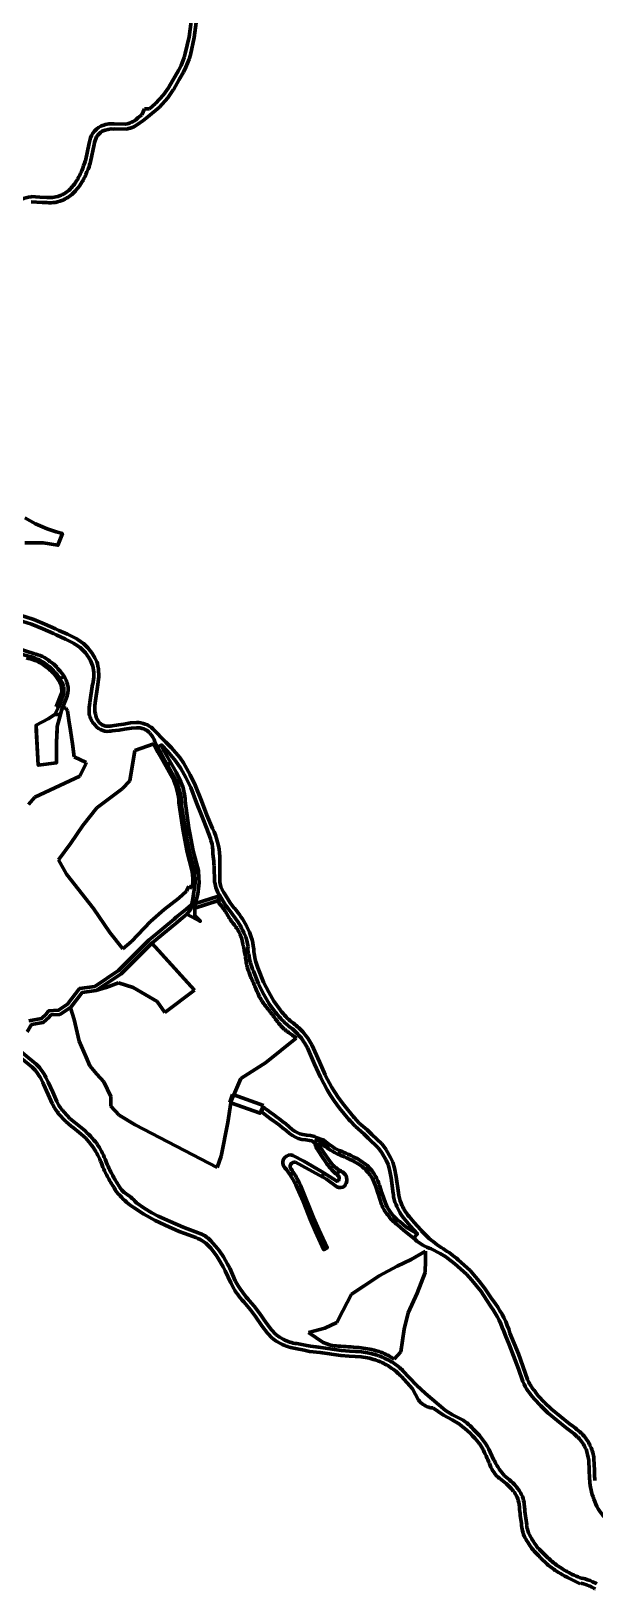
# Model space of a CAD drawing. Header units: inches. Extents: x 4096 to 6070, y 2882 to 5388.
# Drawn here: x 4916 to 5320, y 2945 to 4059 of the extents above; entities that cross this region are included whole.
import ezdxf

# ---------------------------------------------------------------- set-up
doc = ezdxf.new("R2010")
doc.units = ezdxf.units.IN
doc.header["$MEASUREMENT"] = 0
doc.linetypes.add('A_CONTINUOUS_LINE', pattern=[0])
for name, color, linetype, lineweight in [('access road', 150, 'Continuous', 30), ('footpath line', 2, 'Continuous', 30), ('Hatch industrial', 221, 'Continuous', 15), ('Hatch residential', 51, 'Continuous', 15), ('parking', 253, 'A_CONTINUOUS_LINE', 30), ('road 2', 1, 'A_CONTINUOUS_LINE', 30)]:
    doc.layers.add(name, color=color, linetype=linetype, lineweight=lineweight)

# ---------------------------------------------------------------- blocks, each defined once
blk = doc.blocks.new('industrial')
at = {"layer": 'Hatch industrial', "lineweight": 90}
for p, q in [((4933.2, 3570.7), (4936, 3576.3)), ((4934.3, 3576.2), (4938.2, 3586.4)), ((4936, 3576.3), (4934.3, 3576.2)), ((4919.8, 3563), (4928.5, 3567.5)), ((4928.5, 3567.5), (4933.2, 3570.7)), ((4938, 3573.4), (4935, 3562)), ((4938.8, 3575.7), (4938, 3573.4)), ((4941.1, 3575.2), (4938.8, 3575.7)), ((4942.3, 3573.2), (4941.1, 3575.2)), ((4943.2, 3566.6), (4942.3, 3573.2)), ((4944.4, 3559.2), (4943.2, 3566.6)), ((4943.2, 3566.6), (4943.2, 3566.6)), ((4920, 3559.5), (4919.8, 3563)), ((4921.4, 3534.4), (4920, 3559.5)), ((4934.9, 3559.3), (4934.5, 3550.7)), ((4935, 3562), (4934.9, 3559.3)), ((4946, 3549.6), (4944.4, 3559.2)), ((4934.5, 3550.7), (4934.5, 3536.2)), ((4947, 3540.4), (4946, 3549.6)), ((4990.5, 3544.8), (4986.9, 3523.2)), ((5004, 3549.7), (4990.5, 3544.8)), ((5007, 3543.8), (5004, 3549.7)), ((5010.6, 3537.4), (5007, 3543.8)), ((4934.5, 3536.2), (4921.4, 3534.4)), ((4955.6, 3536.3), (4947, 3540.4)), ((4947, 3540.4), (4947, 3540.4)), ((4951.2, 3526.6), (4955.4, 3535.4)), ((4955.4, 3535.4), (4955.6, 3536.3)), ((5018.4, 3523.5), (5010.6, 3537.4)), ((4919, 3511.6), (4951.2, 3526.6)), ((4986.9, 3523.2), (4981.4, 3517.6)), ((5018.4, 3523.5), (5018.4, 3523.5)), ((4914.3, 3506.3), (4919, 3511.6)), ((4981.4, 3517.6), (4963.4, 3503.8)), ((4963.4, 3503.8), (4953.4, 3491.3)), ((5024.8, 3488.7), (5022.1, 3507.8)), ((4953.4, 3491.3), (4944.7, 3478.7)), ((5027.9, 3472.1), (5024.8, 3488.7)), ((4944.7, 3478.7), (4935.9, 3466.7)), ((4935.9, 3466.7), (4941.5, 3456.4)), ((5031.5, 3458.4), (5027.9, 3472.1)), ((4941.5, 3456.4), (4960.9, 3431.8)), ((5031.9, 3453.4), (5031.5, 3458.4)), ((5032, 3450.6), (5031.9, 3453.4)), ((5021.9, 3439.3), (5027.6, 3444.2)), ((5027.6, 3444.2), (5029.1, 3447.8)), ((5029.1, 3447.8), (5031.5, 3446.4)), ((5031.5, 3446.4), (5032, 3450.6)), ((4960.9, 3431.8), (4972.7, 3414.7)), ((5011.5, 3431.1), (5021.9, 3439.3)), ((5033.5, 3432.2), (5033.4, 3431.6)), ((5033.4, 3431.6), (5033.4, 3426.6)), ((5049.6, 3437.4), (5033.5, 3432.2)), ((4988, 3408.4), (5001.6, 3422.5)), ((5001.6, 3422.5), (5011.5, 3431.1)), ((5020, 3421.5), (5002.6, 3407)), ((5022.7, 3423.7), (5020, 3421.5)), ((5026, 3426.5), (5022.7, 3423.7)), ((5027.9, 3428.1), (5026, 3426.5)), ((5026, 3426.5), (5026, 3426.5)), ((5027.7, 3427.8), (5027.9, 3428.1)), ((5037.4, 3422.7), (5027.7, 3427.8)), ((5033.4, 3426.6), (5037.4, 3422.7)), ((4972.7, 3414.7), (4982, 3403)), ((4982, 3403), (4988, 3408.4)), ((5002.6, 3407), (5028.5, 3378.8)), ((4970, 3375.5), (4962.9, 3373.3)), ((4978.7, 3378.8), (4970, 3375.5)), ((4989.2, 3375.3), (4978.7, 3378.8)), ((5028.5, 3378.8), (5033.2, 3373.6)), ((4952.7, 3371.8), (4944.4, 3360.9)), ((4962.9, 3373.3), (4952.7, 3371.8)), ((4962.9, 3373.3), (4962.9, 3373.3)), ((5006.5, 3365.4), (4989.2, 3375.3)), ((5012, 3357.6), (5006.5, 3365.4)), ((5033.2, 3373.6), (5012, 3357.6)), ((5033.2, 3373.6), (5033.2, 3373.6)), ((4944.4, 3360.9), (4947.1, 3352.5)), ((4947.1, 3352.5), (4950.7, 3337.1)), ((4950.7, 3337.1), (4955.6, 3325.7)), ((5084, 3321.5), (5106, 3339.1)), ((4955.6, 3325.7), (4958.3, 3319.3)), ((5066.4, 3310.3), (5082.1, 3320.3)), ((5082.1, 3320.3), (5084, 3321.5)), ((4958.3, 3319.3), (4963.2, 3313.4)), ((4963.2, 3313.4), (4968.4, 3307.9)), ((5061.3, 3298.7), (5066.4, 3310.3)), ((4968.4, 3307.9), (4973.4, 3297.4)), ((4973.4, 3297.4), (4973.4, 3290.6)), ((5058.4, 3293.1), (5060.3, 3299)), ((5060.3, 3299), (5061.3, 3298.7)), ((4973.4, 3290.6), (4979.3, 3284.2)), ((5057, 3278.8), (5059.1, 3292.9)), ((5059.1, 3292.9), (5058.4, 3293.1)), ((4979.3, 3284.2), (4990.7, 3277.2)), ((4990.7, 3277.2), (5049.4, 3246.7)), ((5052.2, 3254.7), (5057, 3278.8)), ((5057, 3278.8), (5057, 3278.8)), ((5049.4, 3246.7), (5052.2, 3254.7))]:
    blk.add_line(p, q, dxfattribs=at)
for centre, radius, start, end in [((4904.3, 3572), 40.1, 60.7706, 77.566), ((4883.5, 3547.7), 71.7, 48.6636, 55.7566), ((4913.8, 3584), 24.5, 31.0003, 45.8746), ((4923, 3586.8), 15.4, 13.3092, 39.6362), ((4922.7, 3587.6), 15.5, 355.6041, 10.3243), ((4976.3, 3505.4), 45.8, 3.018, 23.3391)]:
    blk.add_arc(centre, radius, start, end, dxfattribs=at)
for points, knots in [([(5068, 3405.7), (5067.9, 3406.1), (5067.8, 3406.4), (5067.6, 3407.4), (5067.5, 3408.1), (5067.1, 3409.7), (5066.9, 3410.6), (5066.5, 3411.9), (5066.3, 3412.3), (5066.1, 3413), (5065.9, 3413.4), (5065.4, 3414.5), (5065.1, 3415.1), (5064.5, 3416.2), (5064.3, 3416.5), (5063.7, 3417.5), (5063.2, 3418.2), (5061.9, 3419.9), (5061.1, 3420.9), (5060, 3422.4), (5059.7, 3422.7), (5059.2, 3423.4), (5059, 3423.7), (5058.6, 3424.4), (5058.4, 3424.7), (5057.8, 3425.6), (5057.5, 3426.2), (5056.4, 3428), (5055.7, 3429.1), (5054.8, 3430.6), (5054.5, 3431), (5054, 3431.8), (5053.8, 3432), (5053.4, 3432.6), (5053.3, 3432.8), (5052.9, 3433.2), (5052.8, 3433.5), (5052.2, 3434.1), (5051.8, 3434.6), (5050.8, 3435.8), (5050.2, 3436.6), (5049.6, 3437.4)], [2497.250499, 2497.250499, 2497.250499, 2497.250499, 2498.323179, 2498.323179, 2500.370378, 2500.370378, 2503.686494, 2503.686494, 2505.114246, 2505.114246, 2506.541997, 2506.541997, 2509.3975, 2509.3975, 2510.874228, 2510.874228, 2513.719929, 2513.719929, 2517.674, 2517.674, 2518.92229, 2518.92229, 2519.924562, 2519.924562, 2520.926833, 2520.926833, 2522.931377, 2522.931377, 2526.940464, 2526.940464, 2528.638757, 2528.638757, 2529.843406, 2529.843406, 2530.80245, 2530.80245, 2531.761495, 2531.761495, 2533.679585, 2533.679585, 2536.401662, 2536.401662, 2536.401662, 2536.401662]), ([(5076.4, 3376.4), (5076.2, 3376.7), (5076.1, 3377), (5075.8, 3377.7), (5075.6, 3378.2), (5075.2, 3379), (5075.1, 3379.4), (5074.7, 3380.2), (5074.6, 3380.5), (5074, 3381.7), (5073.7, 3382.5), (5072.9, 3384.2), (5072.6, 3385.1), (5071.9, 3386.9), (5071.6, 3387.7), (5071.2, 3389), (5071.1, 3389.5), (5070.9, 3390.3), (5070.8, 3390.7), (5070.6, 3391.4), (5070.5, 3391.8), (5070.3, 3392.9), (5070.2, 3393.6), (5070, 3395), (5069.9, 3395.8), (5069.7, 3396.8), (5069.7, 3397.2), (5069.6, 3397.9), (5069.5, 3398.2), (5069.3, 3399.2), (5069.2, 3399.9), (5068.8, 3401.9), (5068.5, 3403.3), (5068.1, 3405.1), (5068.1, 3405.4), (5068, 3405.7)], [2467.526379, 2467.526379, 2467.526379, 2467.526379, 2468.466563, 2468.466563, 2470.023186, 2470.023186, 2471.30355, 2471.30355, 2472.583915, 2472.583915, 2475.144645, 2475.144645, 2477.860953, 2477.860953, 2480.165322, 2480.165322, 2481.362066, 2481.362066, 2482.332796, 2482.332796, 2483.303526, 2483.303526, 2485.244987, 2485.244987, 2487.527902, 2487.527902, 2488.621411, 2488.621411, 2489.714921, 2489.714921, 2491.901941, 2491.901941, 2496.27598, 2496.27598, 2497.250499, 2497.250499, 2497.250499, 2497.250499]), ([(5106, 3339.1), (5105.9, 3339.2), (5105.8, 3339.3), (5105.5, 3339.6), (5105.4, 3339.7), (5105, 3340.1), (5104.8, 3340.2), (5104.2, 3340.7), (5103.7, 3341), (5102.4, 3342), (5101.4, 3342.6), (5099.9, 3343.7), (5099.3, 3344.1), (5098.5, 3344.8), (5098.1, 3345), (5097.5, 3345.6), (5097.2, 3345.8), (5096.7, 3346.3), (5096.4, 3346.6), (5095.7, 3347.3), (5095.2, 3347.9), (5093.8, 3349.4), (5092.9, 3350.5), (5091.4, 3352.6), (5090.7, 3353.6), (5089.5, 3355.3), (5089, 3356), (5088.2, 3357), (5088, 3357.3), (5087.4, 3358), (5087.2, 3358.3), (5086.4, 3359.3), (5085.8, 3360), (5084.7, 3361.4), (5084.1, 3362.1), (5082.9, 3363.7), (5082.3, 3364.5), (5081.5, 3365.8), (5081.2, 3366.2), (5080.8, 3367), (5080.5, 3367.4), (5079.8, 3368.6), (5079.4, 3369.5), (5078.2, 3371.9), (5077.6, 3373.5), (5076.7, 3375.5), (5076.5, 3375.9), (5076.4, 3376.4)], [2421.235607, 2421.235607, 2421.235607, 2421.235607, 2421.82672, 2421.82672, 2422.780616, 2422.780616, 2423.734512, 2423.734512, 2425.642304, 2425.642304, 2429.05494, 2429.05494, 2430.828323, 2430.828323, 2431.912204, 2431.912204, 2432.826873, 2432.826873, 2433.741542, 2433.741542, 2435.57088, 2435.57088, 2439.229556, 2439.229556, 2442.888233, 2442.888233, 2445.533109, 2445.533109, 2446.855907, 2446.855907, 2448.178705, 2448.178705, 2450.824301, 2450.824301, 2453.39998, 2453.39998, 2456.184921, 2456.184921, 2457.429657, 2457.429657, 2458.674393, 2458.674393, 2461.163864, 2461.163864, 2466.142807, 2466.142807, 2467.526379, 2467.526379, 2467.526379, 2467.526379])]:
    blk.add_open_spline(points, degree=3, knots=knots, dxfattribs=at)
blk = doc.blocks.new('residential')
at = {"layer": 'Hatch residential', "lineweight": 90}
for p, q in [((5198.5, 3186.8), (5188.2, 3180.8)), ((5198.6, 3180.3), (5198.5, 3186.8)), ((5178.2, 3176.1), (5165.4, 3169.1)), ((5188.2, 3180.8), (5178.2, 3176.1)), ((5198.2, 3171.5), (5198.6, 3180.3)), ((5165.4, 3169.1), (5154.6, 3162.1)), ((5192.5, 3156.8), (5198.2, 3171.5)), ((5145.6, 3156.2), (5139.4, 3144.2)), ((5154.6, 3162.1), (5145.6, 3156.2)), ((5186.2, 3142.7), (5192.5, 3156.8)), ((5139.4, 3144.2), (5135, 3135.9)), ((5183.3, 3131.1), (5186.2, 3142.7)), ((5126.4, 3131.7), (5114.8, 3128.8)), ((5135, 3135.9), (5126.4, 3131.7)), ((5180.9, 3114.9), (5183.3, 3131.1)), ((5114.8, 3128.8), (5125.4, 3121.5)), ((5125.4, 3121.5), (5130.5, 3119.6)), ((5176, 3109.7), (5180.9, 3114.9))]:
    blk.add_line(p, q, dxfattribs=at)
for points, knots in [([(5130.5, 3119.6), (5130.6, 3119.6), (5130.6, 3119.6), (5132.4, 3119.3), (5134.2, 3119.2), (5138.4, 3118.8), (5140.8, 3118.7), (5145.8, 3118.3), (5148.3, 3118.1), (5152.9, 3117.7), (5155, 3117.4), (5159.1, 3116.7), (5161.2, 3116.3), (5164.7, 3115.3), (5166, 3114.8), (5168.1, 3114), (5168.9, 3113.7), (5169.6, 3113.3)], [1030.93583, 1030.93583, 1030.93583, 1030.93583, 1031.138931, 1031.138931, 1036.660101, 1036.660101, 1044.067421, 1044.067421, 1051.474741, 1051.474741, 1057.358803, 1057.358803, 1063.242866, 1063.242866, 1066.990226, 1066.990226, 1069.110946, 1069.110946, 1069.110946, 1069.110946]), ([(5169.6, 3113.3), (5169.6, 3113.3), (5169.7, 3113.3), (5170.5, 3112.9), (5171.2, 3112.5), (5173.4, 3111.4), (5174.7, 3110.5), (5176, 3109.7)], [1069.110946, 1069.110946, 1069.110946, 1069.110946, 1069.241568, 1069.241568, 1071.49291, 1071.49291, 1075.789441, 1075.789441, 1075.789441, 1075.789441])]:
    blk.add_open_spline(points, degree=3, knots=knots, dxfattribs=at)
blk = doc.blocks.new('parking')
at = {"layer": 'parking', "lineweight": 90}
blk.add_lwpolyline([(4911.7, 3693.3), (4925, 3693.4), (4935.4, 3691.7), (4938.7, 3700), (4934.3, 3701.2), (4927.8, 3703.5), (4919.4, 3706.9), (4911.8, 3711.3)], dxfattribs=at)
blk = doc.blocks.new('road')
at = {"layer": 'road 2', "lineweight": 90}
for p, q in [((5031.9, 4075.2), (5029.3, 4055.4)), ((5033, 4054.9), (5035.6, 4074.5)), ((5029.3, 4055.4), (5026.6, 4043.3)), ((5030.3, 4042.5), (5033, 4054.9)), ((5033, 4054.9), (5033, 4054.9)), ((5023.6, 4034.9), (5022, 4031.6)), ((5025.7, 4040.4), (5023.6, 4034.9)), ((5025.3, 4030), (5027.1, 4033.6)), ((5026.6, 4043.3), (5025.7, 4040.4)), ((5027.1, 4033.6), (5029.3, 4039.3)), ((5029.3, 4039.3), (5030.3, 4042.5)), ((5021.7, 4031.2), (5014.9, 4019.4)), ((5018.2, 4017.5), (5022.3, 4024.8)), ((5022, 4031.6), (5021.7, 4031.2)), ((5022.3, 4024.8), (5025.3, 4030)), ((5011.1, 4013.7), (5005.4, 4007.6)), ((5008.1, 4005.1), (5014.1, 4011.6)), ((5014.6, 4018.8), (5011.1, 4013.7)), ((5014.1, 4011.6), (5018, 4017.3)), ((5014.9, 4019.4), (5014.6, 4018.8)), ((5018, 4017.3), (5018.2, 4017.5)), ((4995.6, 3999.5), (4992.7, 3997.3)), ((4997.5, 4003.8), (4995.6, 3999.5)), ((5000.9, 4003.8), (4997.5, 4003.8)), ((4999.8, 3998), (5008.1, 4005.1)), ((5005.4, 4007.6), (5000.9, 4003.8)), ((5008.1, 4005.1), (5008.1, 4005.1)), ((4984.7, 3989.3), (4975.6, 3989.4)), ((4975.7, 3993.1), (4983.8, 3992.9)), ((4992, 3996.7), (4992.7, 3997.3)), ((4992, 3996.7), (4992, 3996.7)), ((4996.3, 3995.3), (4994.2, 3993.8)), ((4996.3, 3995.3), (4999.8, 3998)), ((4955.1, 3966.7), (4957.9, 3979.2)), ((4961.5, 3978.2), (4958.8, 3965.9)), ((4955.2, 3966.9), (4955.1, 3966.7)), ((4955.5, 3956.9), (4955.5, 3956.9)), ((4958.3, 3964.4), (4958.3, 3964.4)), ((4949.4, 3953.3), (4949.5, 3953.4)), ((4950.1, 3954.4), (4950.1, 3954.4)), ((4952.6, 3951.3), (4952.6, 3951.3)), ((4953.8, 3953.5), (4953.8, 3953.5)), ((4916.2, 3937.3), (4924.2, 3936.9)), ((4922.6, 3940.7), (4916.4, 3941)), ((4927.5, 3940.5), (4922.6, 3940.7)), ((4922.6, 3940.7), (4922.6, 3940.7)), ((4924.2, 3936.9), (4927.4, 3936.7)), ((4942.5, 3940.4), (4942.5, 3940.4)), ((4917.6, 3638.8), (4908.5, 3641.6)), ((4910.4, 3637.1), (4916.5, 3635.2)), ((4916.5, 3635.2), (4916.5, 3635.2)), ((4916.5, 3635.2), (4924.7, 3631.9)), ((4918.2, 3638.6), (4917.6, 3638.8)), ((4926.1, 3635.3), (4918.2, 3638.6)), ((4924.7, 3631.9), (4932.3, 3628.5)), ((4933.8, 3631.9), (4926.1, 3635.3)), ((4926.1, 3635.3), (4926.1, 3635.3)), ((4936.2, 3630.8), (4933.8, 3631.9)), ((4932.3, 3628.5), (4934.3, 3627.6)), ((4934.3, 3627.6), (4940.9, 3624.6)), ((4942.4, 3628), (4936.2, 3630.8)), ((4940.9, 3624.6), (4947, 3621.5)), ((4948.9, 3624.7), (4942.4, 3628)), ((4942.4, 3628), (4942.4, 3628)), ((4948.9, 3624.7), (4948.9, 3624.7)), ((4948.9, 3624.7), (4948.9, 3624.7)), ((4957.9, 3617.2), (4957.9, 3617.2)), ((4963.8, 3607), (4963.8, 3607)), ((4960.3, 3592.3), (4958.4, 3579.3)), ((4962.2, 3578.9), (4964, 3592)), ((4962.1, 3578.7), (4962.2, 3578.9)), ((4963.8, 3566.8), (4963.8, 3566.8)), ((4991.7, 3564.9), (4987.6, 3564.6)), ((4974.1, 3558.9), (4979.3, 3559.5)), ((4978.9, 3563.2), (4974.3, 3562.6)), ((4982.7, 3563.8), (4978.9, 3563.2)), ((4979.3, 3559.5), (4983.2, 3560.1)), ((4987.5, 3564.6), (4982.7, 3563.8)), ((4983.2, 3560.1), (4988, 3560.9)), ((4987.6, 3564.6), (4987.5, 3564.6)), ((4987.5, 3564.6), (4987.5, 3564.6)), ((4988, 3560.9), (4988.2, 3560.9)), ((4988.2, 3560.9), (4991.7, 3561.1)), ((5012.7, 3550.9), (5003.4, 3560.5)), ((5003.4, 3560.5), (5003.4, 3560.5)), ((5004.9, 3551.2), (5006.8, 3547.5)), ((5006.8, 3547.5), (5009.5, 3549)), ((5009.5, 3549), (5013.8, 3544.5)), ((5016.7, 3546.8), (5012.7, 3550.9)), ((5012.9, 3550.8), (5012.9, 3550.8)), ((5013.8, 3544.5), (5019.7, 3537.6)), ((5022.7, 3539.8), (5016.7, 3546.8)), ((5019.7, 3537.6), (5023.5, 3532.1)), ((5025.4, 3536.1), (5022.7, 3539.8)), ((5023.5, 3532.1), (5027, 3525.7)), ((5030.2, 3527.6), (5025.4, 3536.1)), ((5027, 3525.7), (5030.5, 3518.4)), ((5033.8, 3520), (5030.2, 3527.6)), ((5030.5, 3518.4), (5034.7, 3507.5)), ((5038.2, 3508.9), (5033.8, 3520)), ((5034.7, 3507.5), (5038.6, 3497.4)), ((5042.1, 3498.7), (5038.2, 3508.9)), ((5046, 3489.2), (5042.1, 3498.7)), ((5038.6, 3497.4), (5042.3, 3488.4)), ((5038.6, 3497.4), (5038.6, 3497.4)), ((5046, 3489.2), (5046.2, 3489.2)), ((5046.6, 3469), (5046.6, 3469)), ((5051.4, 3450.7), (5051.3, 3468.2)), ((5047.3, 3462.3), (5047.6, 3450.7)), ((5047.6, 3450.7), (5047.6, 3450.6)), ((5047.6, 3450.7), (5047.6, 3450.7)), ((5058.8, 3435.9), (5054.6, 3442.6)), ((5054.6, 3442.6), (5054.6, 3442.6)), ((5051.3, 3441.1), (5055.7, 3433.9)), ((5055.7, 3433.9), (5056.3, 3433.1)), ((5056.3, 3433.1), (5058.8, 3429.9)), ((5059.5, 3435.1), (5058.8, 3435.9)), ((5061.7, 3432.1), (5059.5, 3435.1)), ((5061.7, 3432.1), (5061.7, 3432.1)), ((5058.8, 3429.9), (5064.5, 3422.2)), ((5073.1, 3413.5), (5073.1, 3413.5)), ((5075.8, 3399.8), (5075.8, 3399.8)), ((5075.5, 3387.1), (5079, 3378)), ((5082.5, 3379.3), (5079, 3388.2)), ((5079, 3378), (5079.1, 3377.8)), ((5079.1, 3377.8), (5082.9, 3370.3)), ((5082.6, 3379.2), (5082.5, 3379.3)), ((5086.3, 3372), (5082.6, 3379.2)), ((5082.9, 3370.3), (5086.7, 3363.8)), ((5090, 3365.7), (5086.3, 3372)), ((5086.3, 3372), (5086.3, 3372)), ((5094.5, 3359.4), (5090, 3365.7)), ((5086.7, 3363.8), (5091.4, 3357.4)), ((5091.4, 3357.4), (5091.8, 3356.8)), ((5094.8, 3359), (5094.5, 3359.4)), ((5102.9, 3350.7), (5102.9, 3350.7)), ((4919.9, 3320.7), (4904.6, 3333.1)), ((5114.1, 3332.2), (5119.2, 3320.6)), ((5122.6, 3322.2), (5117.2, 3334.3)), ((5117.2, 3334.3), (5117.2, 3334.3)), ((4902.4, 3330.4), (4917, 3318.5)), ((5119.2, 3320.6), (5123.3, 3311.4)), ((5126.7, 3312.9), (5122.6, 3322.2)), ((5123.3, 3311.4), (5123.3, 3311.4)), ((5123.3, 3311.4), (5128.1, 3302.2)), ((5126.8, 3312.8), (5126.7, 3312.9)), ((5131.4, 3303.9), (5126.8, 3312.8)), ((4925.1, 3306.3), (4928.4, 3298.9)), ((4931.7, 3300.5), (4928.4, 3307.8)), ((4928.4, 3298.9), (4931.4, 3292.5)), ((4934.7, 3294), (4931.7, 3300.5)), ((5128.1, 3302.2), (5130.4, 3298.6)), ((5130.4, 3298.6), (5133.2, 3294.4)), ((5133.6, 3300.6), (5131.4, 3303.9)), ((5136.3, 3296.4), (5133.6, 3300.6)), ((4934.7, 3294), (4934.7, 3294)), ((4944.3, 3281.4), (4939.6, 3286.5)), ((5133.2, 3294.4), (5137, 3289.2)), ((5140, 3291.4), (5136.3, 3296.4)), ((5136.3, 3296.4), (5136.3, 3296.4)), ((5137, 3289.2), (5143.7, 3281)), ((5147, 3282.9), (5140, 3291.4)), ((4935.7, 3285.4), (4941.2, 3279.6)), ((4941.2, 3279.6), (4945, 3276.3)), ((4947.5, 3278.9), (4944.3, 3281.4)), ((4945, 3276.3), (4946.6, 3275)), ((4953.5, 3274), (4947.5, 3278.9)), ((5143.7, 3281), (5144.6, 3280)), ((5144.6, 3280), (5148.4, 3275.9)), ((5147.4, 3282.4), (5147, 3282.9)), ((5151.1, 3278.4), (5147.4, 3282.4)), ((5148.4, 3275.9), (5154.3, 3270.8)), ((5156.7, 3273.6), (5151.1, 3278.4)), ((4946.6, 3275), (4950.7, 3271.7)), ((4950.7, 3271.7), (4955.2, 3267.8)), ((4953.5, 3274), (4953.5, 3274)), ((5154.3, 3270.8), (5157.6, 3267.7)), ((5160.2, 3270.4), (5156.7, 3273.6)), ((5156.7, 3273.6), (5156.7, 3273.6)), ((5157.6, 3267.7), (5164.6, 3260.8)), ((5167.2, 3263.5), (5160.2, 3270.4)), ((5164.6, 3260.8), (5167, 3257.6)), ((5167, 3257.6), (5167.4, 3257.2)), ((5170.3, 3259.5), (5167.2, 3263.5)), ((5167.4, 3257.2), (5170.3, 3252)), ((5170.4, 3259.4), (5170.3, 3259.5)), ((5173.6, 3253.9), (5170.4, 3259.4)), ((5175.2, 3250.4), (5173.6, 3253.9)), ((5170.3, 3252), (5171.8, 3248.9)), ((5171.8, 3248.9), (5172.8, 3245.2)), ((5172.8, 3245.2), (5174, 3239.3)), ((5176.4, 3246.2), (5175.2, 3250.4)), ((5177.6, 3240), (5176.4, 3246.2)), ((5176.4, 3246.2), (5176.4, 3246.2)), ((5174, 3239.3), (5175.5, 3228)), ((5179.2, 3228.6), (5177.6, 3240)), ((4997.2, 3217.5), (4991.6, 3221.3)), ((4991.6, 3221.3), (4991.6, 3221.3)), ((5175.6, 3227.6), (5175.5, 3227.6)), ((5179.2, 3228.5), (5179.2, 3228.6)), ((5181, 3221.1), (5181, 3221.1)), ((4990, 3217.8), (4996.9, 3213.2)), ((4996.9, 3213.2), (5005, 3208.8)), ((5002.7, 3214.2), (4997.2, 3217.5)), ((5007.2, 3212), (5002.7, 3214.2)), ((5005, 3208.8), (5008.1, 3207.4)), ((5015.7, 3208), (5007.2, 3212)), ((5183.7, 3209.5), (5187.5, 3205)), ((5190.4, 3207.4), (5186.8, 3211.6)), ((5008.1, 3207.4), (5012.1, 3205.5)), ((5012.1, 3205.5), (5022.2, 3201)), ((5025, 3204.1), (5015.7, 3208)), ((5022.2, 3201), (5026.3, 3199.5)), ((5022.2, 3201), (5022.2, 3201)), ((5028.1, 3202.8), (5025, 3204.1)), ((5026.3, 3199.5), (5034.2, 3196.7)), ((5035.9, 3199.9), (5028.1, 3202.8)), ((5187.5, 3205), (5192.7, 3199.2)), ((5192.7, 3199.2), (5190, 3196.1)), ((5195.1, 3202), (5190.4, 3207.4)), ((5195.4, 3201.7), (5195.1, 3202)), ((5199.9, 3197.2), (5195.4, 3201.7)), ((5199.9, 3197.2), (5199.9, 3197.2)), ((5034.2, 3196.7), (5034.2, 3196.7)), ((5044.9, 3189.1), (5048.6, 3183.9)), ((5049.7, 3188.8), (5045, 3194.2)), ((5050.8, 3187.3), (5049.7, 3188.8)), ((5053.9, 3182.8), (5050.8, 3187.3)), ((5190, 3196.1), (5191.2, 3195.2)), ((5202.7, 3188.5), (5209, 3185.3)), ((5048.6, 3183.9), (5049.9, 3182.1)), ((5049.9, 3182.1), (5053.7, 3175.6)), ((5053.7, 3175.6), (5055.2, 3172.8)), ((5056.9, 3177.5), (5053.9, 3182.8)), ((5058.4, 3174.6), (5056.9, 3177.5)), ((5209, 3185.3), (5213, 3182.7)), ((5213, 3182.7), (5214.2, 3181.8)), ((5214.2, 3181.8), (5219.6, 3177.8)), ((5219.6, 3177.8), (5227.9, 3170.4)), ((5230.5, 3173), (5221.9, 3180.6)), ((5055.2, 3172.8), (5059.1, 3164.2)), ((5062.4, 3165.7), (5058.4, 3174.6)), ((5059.1, 3164.2), (5061.3, 3160.2)), ((5064.5, 3162), (5062.4, 3165.7)), ((5227.9, 3170.4), (5231.8, 3166)), ((5234.4, 3168.6), (5230.5, 3173)), ((5231.8, 3166), (5238.3, 3157.9)), ((5237, 3165.4), (5234.4, 3168.6)), ((5234.4, 3168.6), (5234.4, 3168.6)), ((5241.1, 3160.2), (5237, 3165.4)), ((5064.5, 3162), (5064.5, 3162)), ((5238.3, 3157.9), (5242.2, 3152)), ((5245.4, 3153.8), (5241.1, 3160.2)), ((5248.6, 3149.2), (5245.4, 3153.8)), ((5069.6, 3149.2), (5073.2, 3145)), ((5076, 3147.4), (5072.4, 3151.6)), ((5073.2, 3145), (5076.9, 3140.2)), ((5079.8, 3142.4), (5076, 3147.4)), ((5084.5, 3135.6), (5079.8, 3142.4)), ((5242.2, 3152), (5245.4, 3147.3)), ((5248.6, 3149.2), (5248.6, 3149.2)), ((5076.9, 3140.2), (5081.5, 3133.5)), ((5081.5, 3133.5), (5085.4, 3128.3)), ((5088.3, 3130.5), (5084.5, 3135.6)), ((5091.5, 3127.3), (5088.3, 3130.5)), ((5085.4, 3128.3), (5088.9, 3124.7)), ((5088.9, 3124.7), (5091.7, 3122.5)), ((5094, 3125.4), (5091.5, 3127.3)), ((5091.7, 3122.5), (5094.8, 3120.7)), ((5094.1, 3125.3), (5094, 3125.4)), ((5094.1, 3125.3), (5094.5, 3125.1)), ((5094.5, 3125.1), (5096.6, 3123.9)), ((5094.5, 3125.1), (5096.6, 3123.9)), ((5096.5, 3119.9), (5096.8, 3119.7)), ((5106.4, 3120.8), (5112.3, 3119.7)), ((5106.4, 3120.8), (5106.4, 3120.8)), ((5106.4, 3120.8), (5112.3, 3119.7)), ((5106.4, 3120.8), (5106.4, 3120.8)), ((5112.3, 3119.7), (5116.3, 3118.8)), ((5112.3, 3119.7), (5116.3, 3118.8)), ((5116.3, 3118.8), (5113.3, 3119.4)), ((5255.5, 3127), (5258.4, 3120.1)), ((5258.4, 3120.1), (5261.6, 3112.1)), ((5262, 3120.8), (5259, 3128.1)), ((5265, 3113.5), (5262, 3120.8)), ((5111.6, 3116.1), (5105.5, 3117.2)), ((5111.6, 3116.1), (5105.5, 3117.2)), ((5111.5, 3116.1), (5111.6, 3116.1)), ((5111.6, 3116.1), (5115.5, 3115.2)), ((5115.5, 3115.2), (5111.6, 3116.1)), ((5115.5, 3115.2), (5111.6, 3116.1)), ((5115.5, 3115.2), (5123.2, 3114.3)), ((5123.2, 3114.3), (5115.5, 3115.2)), ((5123.2, 3114.3), (5115.5, 3115.2)), ((5122.2, 3118.1), (5116.3, 3118.8)), ((5116.3, 3118.8), (5116.3, 3118.8)), ((5116.3, 3118.8), (5123.6, 3118)), ((5116.3, 3118.8), (5122.2, 3118.1)), ((5123.2, 3114.3), (5124.5, 3114.1)), ((5137.9, 3112.2), (5123.2, 3114.3)), ((5124.5, 3114.1), (5123.2, 3114.3)), ((5123.6, 3118), (5138.4, 3115.8)), ((5143.9, 3111.7), (5137.9, 3112.2)), ((5138.4, 3115.8), (5144.2, 3115.4)), ((5152.6, 3111.2), (5143.9, 3111.7)), ((5144.2, 3115.4), (5152.8, 3114.9)), ((5152.8, 3114.9), (5152.8, 3114.9)), ((5164.2, 3112.4), (5163.8, 3112.5)), ((5164.2, 3108.5), (5164.2, 3108.5)), ((5164.2, 3108.5), (5164.2, 3108.5)), ((5261.6, 3112.1), (5265, 3102.8)), ((5271.6, 3095.1), (5265, 3113.5)), ((5265, 3113.5), (5265, 3113.5)), ((5174.4, 3107.6), (5174.4, 3107.6)), ((5179.8, 3098.7), (5181.3, 3097.1)), ((5181.3, 3097.2), (5189.3, 3088.5)), ((5192, 3091), (5182.2, 3101.5)), ((5265, 3102.8), (5268.3, 3093.6)), ((5189.3, 3088.5), (5193.5, 3080.3)), ((5198.5, 3085.1), (5192, 3091)), ((5276, 3087.5), (5276.3, 3087.5)), ((5212.8, 3073), (5198.5, 3085.1)), ((5198.5, 3085.1), (5198.5, 3085.1)), ((5203.8, 3074.9), (5211.5, 3069.5)), ((5276.2, 3081.3), (5281.1, 3076.2)), ((5283.8, 3078.7), (5279.2, 3083.5)), ((5281.1, 3076.2), (5286.2, 3071.2)), ((5288.8, 3073.8), (5283.8, 3078.7)), ((5211.5, 3069.5), (5217.6, 3066.3)), ((5217.9, 3069.9), (5212.8, 3073)), ((5217.6, 3066.3), (5222.8, 3063.1)), ((5224.1, 3066.8), (5217.9, 3069.9)), ((5286.2, 3071.2), (5292.9, 3065.7)), ((5295.2, 3068.5), (5288.8, 3073.8)), ((5288.8, 3073.8), (5288.8, 3073.8)), ((5292.9, 3065.7), (5299.3, 3060.5)), ((5301.6, 3063.4), (5295.2, 3068.5)), ((5237.1, 3049.2), (5239.4, 3045.8)), ((5247.5, 3037.4), (5244.9, 3043.2)), ((5315.5, 3037.3), (5315.8, 3030.1)), ((5315.8, 3030.1), (5316, 3024.8)), ((5319.4, 3030.2), (5319.1, 3038.3)), ((5319.1, 3038.3), (5319.1, 3038.3)), ((5319.6, 3025.1), (5319.4, 3030.2)), ((5251.6, 3024.3), (5251.6, 3024.3)), ((5262.2, 3014.3), (5262.2, 3014.3)), ((5265, 3016.7), (5265, 3016.7)), ((5269.4, 3003.7), (5269.4, 3003.7)), ((5273.9, 2982.4), (5273.9, 2982.4)), ((5276.4, 2972.2), (5279.4, 2969.1)), ((5279.4, 2969.1), (5280.9, 2967.6)), ((5280.9, 2967.6), (5285.6, 2963.1)), ((5282.6, 2971), (5282.6, 2971)), ((5288.1, 2965.7), (5288.1, 2965.7)), ((5299.9, 2957.7), (5299.9, 2957.7)), ((5304.9, 2955.2), (5304.9, 2955.2)), ((5312.7, 2952.4), (5312.7, 2952.4)), ((5309.3, 2948.9), (5309.7, 2949.4))]:
    blk.add_line(p, q, dxfattribs=at)
for centre, radius, start, end in [((4973.5, 3977.6), 15.7, 117.973, 174.0302), ((4974.4, 3972.4), 20.7, 86.5036, 113.5227), ((4974.3, 3972.8), 16.6, 85.5014, 115.1681), ((4981, 4009.6), 17, 279.5233, 310.5588), ((4980.4, 4010.8), 21.9, 281.2948, 309.0586), ((4974.1, 3977.2), 12.7, 123.018, 175.5853), ((4894.1, 3984.5), 63.5, 336.8576, 343.7013), ((4894.1, 3984.5), 63.5, 341.3135, 343.7013), ((4894.3, 3984.4), 67.1, 342.1596, 343.9319), ((4894.1, 3984.5), 63.5, 331.6764, 333.3565), ((4894.1, 3984.5), 63.5, 333.3565, 336.8576), ((4894.3, 3984.4), 67.1, 332.5353, 335.7224), ((4894.3, 3984.4), 67.1, 335.7224, 342.6077), ((4927.9, 3963.2), 23.4, 300.8661, 322.3804), ((4927.3, 3964.1), 28.1, 302.8648, 322.366), ((4911.6, 3976.3), 44.3, 321.931, 328.7443), ((4911.6, 3976.3), 44.3, 328.9396, 330.3744), ((4915.3, 3973.8), 43.6, 321.8303, 328.936), ((4911.3, 3976.5), 48.4, 328.6939, 330.6757), ((4894.3, 3984.4), 67.1, 331.8343, 332.5353), ((4919.9, 3914.1), 27.1, 97.4257, 113.8074), ((4929.9, 3959.3), 22.7, 263.8387, 295.417), ((4929.9, 3959.4), 19.1, 262.8787, 294.4022), ((4927.9, 3963.2), 23.4, 294.8598, 300.8661), ((4927.3, 3964.1), 28.1, 296.0813, 302.8648), ((4932.7, 3596), 29.2, 39.9316, 60.7872), ((4932.5, 3595.8), 33.2, 40.0996, 60.3366), ((4932.7, 3596), 29.2, 19.3816, 39.9316), ((4932.5, 3595.8), 33.2, 19.7354, 40.0996), ((4932.7, 3596), 29.2, 19.1069, 19.3816), ((4930.3, 3599.1), 30.8, 347.3218, 12.0654), ((4932.5, 3595.8), 33.2, 19.7086, 19.7354), ((4931.8, 3599.1), 32.9, 347.6746, 13.9202), ((4975.1, 3574.2), 17.4, 163.6311, 187.2599), ((4975.1, 3574.2), 17.4, 163.0915, 163.6311), ((4980.3, 3575.1), 18.5, 168.7275, 206.8798), ((4972.2, 3573.4), 14.5, 185.4731, 219.1025), ((4971.5, 3571), 8.82, 208.3933, 272.7043), ((4991.8, 3547.3), 17.6, 48.5081, 90.2961), ((4971.3, 3570.6), 12, 211.6847, 275.589), ((4971.5, 3571), 8.82, 272.7043, 288.2427), ((4971.3, 3570.6), 12, 275.589, 283.8622), ((4992.1, 3548), 13.2, 45.7055, 91.6432), ((4990.9, 3547.2), 14.5, 15.7396, 44.43), ((4943.5, 3449.1), 106.3, 15.776, 21.6754), ((4996.3, 3465.8), 55.1, 3.3698, 25.1487), ((1479.9, 3139.8), 3581.9, 5.2739, 5.4191), ((1479.9, 3139.8), 3581.9, 5.1664, 5.2739), ((4996.3, 3465.8), 55.1, 2.5313, 3.3698), ((5071.3, 3454.2), 23.9, 188.6245, 213.0708), ((5072.1, 3454.4), 21.1, 190.2131, 214.013), ((5010.5, 3387.7), 67.8, 28.0104, 40.8927), ((5010.2, 3387.8), 64.2, 27.6597, 32.3334), ((4999.1, 3382.2), 76.6, 22.5186, 27.4999), ((5035.2, 3399.5), 36.7, 8.109, 19.154), ((5010.5, 3387.7), 67.8, 27.6881, 28.0104), ((5026.3, 3395.8), 50, 20.7088, 27.9473), ((5048.9, 3402.9), 26.4, 5.1975, 23.5926), ((5083.4, 3403.2), 12, 172.5504, 197.8074), ((5083.4, 3403.2), 12, 197.8074, 199.4691), ((5111.9, 3403.7), 40.1, 186.4937, 204.5319), ((5051.4, 3399.8), 24.4, 1.5012, 13.0167), ((5051.4, 3399.8), 24.4, 0.0225, 1.5012), ((5125.9, 3407.3), 50.6, 188.556, 202.199), ((5138, 3392.8), 58.5, 217.9094, 229.7335), ((5140.7, 3395.4), 58.6, 218.4365, 229.7932), ((5075.3, 3312.3), 43.6, 41.4049, 55.3095), ((5076, 3312.7), 46.5, 41.7337, 54.6309), ((5076, 3312.7), 46.5, 27.6975, 41.7337), ((5075.3, 3312.3), 43.6, 27.2862, 41.4049), ((4889.2, 3291.2), 42.6, 25.6328, 43.7985), ((4889.3, 3291.4), 38.8, 26.0397, 44.4056), ((4889.2, 3291.2), 42.6, 22.89, 25.6328), ((4889.3, 3291.4), 38.8, 22.5865, 26.0397), ((4956.1, 3302.8), 26.7, 202.6566, 220.4051), ((4955.4, 3302.3), 22.3, 201.8764, 224.9998), ((4907.4, 3220.3), 70.8, 37.6295, 49.3341), ((4902.4, 3220.1), 71.2, 36.0886, 42.0676), ((4925.9, 3235.9), 42.9, 20.7247, 37.5921), ((4924.5, 3236.1), 47.6, 20.2671, 35.1062), ((5032.4, 3273.5), 70, 198.6736, 208.394), ((5056.6, 3286.6), 93.8, 201.2213, 208.0218), ((5056.6, 3286.6), 93.8, 208.0218, 212.4954), ((5032.4, 3273.5), 70, 208.394, 215.8624), ((4989.3, 3238), 14.7, 202.1608, 230.3042), ((5006.9, 3252.1), 33.5, 208.4371, 224.0029), ((5013.2, 3254.6), 43.5, 219.9593, 237.7815), ((4958.9, 3191.9), 44.1, 41.978, 57.0659), ((5209.2, 3232.2), 34, 187.0664, 187.8601), ((5194.9, 3228.7), 19.4, 183.31, 205.81), ((5207, 3230.4), 31.2, 198.9099, 221.978), ((5211.3, 3232.6), 32.4, 187.2406, 200.7788), ((5217.7, 3236.8), 39.9, 203.1542, 219.2385), ((5029.3, 3179.3), 21.7, 43.7355, 72.4269), ((5252.6, 3254.3), 77.7, 227.2927, 237.9419), ((5023, 3169.7), 29.2, 41.5887, 67.5051), ((5209.3, 3213.4), 25.7, 225.1848, 255.2022), ((5178.6, 3133.1), 64.3, 53.6239, 59.3942), ((5178.6, 3133.1), 64.3, 47.6709, 53.6239), ((5113.1, 3190.7), 60.1, 210.4645, 223.6253), ((5112.9, 3190.5), 56.1, 210.5121, 223.8563), ((5181.1, 3102.6), 78.3, 18.147, 34.825), ((5192.9, 3108.4), 69, 16.6223, 36.2173), ((5109.8, 3148.7), 31.7, 241.6708, 245.1364), ((5110.1, 3149.1), 28.6, 241.9542, 262.7301), ((5110.1, 3149.1), 28.6, 241.9542, 262.7301), ((5109.8, 3148.7), 31.7, 245.6766, 262.1177), ((5109.8, 3148.7), 31.7, 245.6766, 262.1177), ((5148.7, 3068.7), 42.7, 68.7879, 84.8255), ((5148.5, 3068), 47, 71.0865, 84.8169), ((5148.7, 3068.7), 42.7, 68.7879, 71.3976), ((5148.7, 3068.7), 42.7, 68.7879, 71.3242), ((5148.5, 3068), 47, 69.1622, 70.564), ((5145.8, 3060.4), 51.5, 58.6575, 69.1337), ((5145.4, 3059.4), 56.2, 58.8912, 69.2538), ((5131.4, 3044), 73.1, 48.4722, 55.6561), ((5148.6, 3066.1), 48.9, 50.617, 58.0613), ((5148.6, 3066.1), 48.9, 46.4321, 50.7809), ((5309.6, 3111.6), 45.1, 203.6, 213.2121), ((5315.5, 3115.4), 48.4, 204.9075, 215.2797), ((5310.3, 3112.1), 45.9, 213.2132, 222.0671), ((5352.2, 3139.3), 91.9, 214.3317, 217.4608), ((5206.1, 3090.8), 16.4, 219.7248, 251.5597), ((5203.5, 3085.1), 10.3, 255.2949, 271.3402), ((5202.4, 3031.6), 41.3, 40.403, 58.3417), ((5178.8, 3003.6), 74, 38.0887, 53.5), ((5192.5, 3017), 58.6, 26.5241, 44.9793), ((5226.6, 2961.8), 122.6, 49.1835, 53.6599), ((5274.4, 3021), 50.3, 45.0877, 57.3411), ((5226.6, 2961.8), 122.6, 48.617, 49.1835), ((5280.3, 3028.9), 37, 26.5217, 42.3053), ((5274.4, 3021), 50.3, 44.9155, 45.0877), ((5289.7, 3035.3), 29.5, 23.9754, 46.182), ((5759, 3283), 571.2, 204.5363, 205.7136), ((5402.6, 3064.6), 91.2, 192.1409, 197.37), ((5289.2, 3034.9), 30.1, 6.516, 24.2719), ((5266.8, 3042.3), 23.6, 197.7736, 201.4563), ((5266.8, 3042.3), 23.6, 201.4563, 229.9005), ((5294.1, 3060.6), 52, 206.5601, 207.9202), ((5294.1, 3060.6), 52, 207.9202, 221.3248), ((5223.2, 2983.8), 49.5, 40.3498, 54.9235), ((5225.4, 2985.6), 50.3, 39.4092, 53.9489), ((5356, 3024.9), 40, 180.1808, 182.8296), ((5357.4, 3025.2), 41.4, 183.1266, 202.2885), ((5363.9, 3026.5), 44.3, 181.8098, 184.6101), ((5223.2, 2983.8), 49.5, 37.991, 40.3498), ((5246.6, 3003.1), 19.1, 4.6826, 35.5695), ((5225.4, 2985.6), 50.3, 38.1422, 39.4092), ((5246.4, 3003.1), 23, 5.9994, 36.208), ((5349.4, 3019.2), 31.9, 197.6732, 224.9484), ((5420.4, 3015.9), 155.1, 184.1575, 185.071), ((5420.4, 3015.9), 155.1, 185.071, 189.3722), ((5435.1, 3018.1), 166.3, 184.3523, 184.9694), ((5435.1, 3018.1), 166.3, 184.9694, 189.305), ((5290.6, 2992.7), 23.4, 185.0414, 197.9231), ((5290.6, 2992.7), 23.4, 197.9231, 210.58), ((5290.2, 2992.6), 19.3, 184.0205, 191.4862), ((5290.2, 2992.6), 19.3, 191.4862, 211.9204), ((5329, 3014.1), 67.3, 209.5795, 218.4723), ((5330.2, 3014.9), 65.1, 210.0454, 218.5629), ((5442.1, 3131), 225.9, 223.8993, 225.1069), ((5442.1, 3131), 225.9, 225.1069, 227.0394), ((5337.8, 3026.3), 78.4, 230.6555, 238.5973), ((5337.5, 3025.7), 81.4, 230.3869, 236.2655), ((5337.5, 3025.7), 81.4, 236.2655, 240.9392), ((5337.8, 3026.3), 78.4, 238.5973, 241.0407), ((5212.6, 2770.8), 202.6, 63.3568, 65.0813), ((5326.4, 3003.4), 52.9, 239.8351, 245.974), ((5326.4, 3003.4), 52.9, 245.974, 252.9352), ((5302.1, 2914.9), 39, 74.2074, 76.9395), ((5302.1, 2914.9), 39, 63.0664, 74.2074), ((5212.6, 2770.8), 202.6, 61.5009, 63.3568), ((5302.3, 2915.5), 34.7, 74.439, 77.6535), ((5302.3, 2915.5), 34.7, 67.7434, 74.439), ((5302.3, 2915.5), 34.7, 60.0618, 67.7434), ((5299.1, 2913.8), 37.8, 56.438, 57.137), ((5302.1, 2914.9), 39, 60.7479, 63.0664)]:
    blk.add_arc(centre, radius, start, end, dxfattribs=at)
blk = doc.blocks.new('road 5')
at = {"layer": 'footpath line', "lineweight": 90}
for points in [[(5026, 3426.5), (5027.9, 3428.1), (5030.5, 3431.4), (5031.1, 3434.6), (5030.9, 3434.5), (5025.9, 3430.3)], [(5018.6, 3424.2), (5000.6, 3409.2), (4978.8, 3387.5), (4961.8, 3376.2), (4951, 3374.6), (4942.4, 3363.4), (4935.9, 3359.1), (4928.8, 3358.7), (4927, 3356.4), (4923.6, 3353.2), (4914.7, 3351.6)], [(4913.5, 3343.6), (4916.6, 3348.9), (4925, 3350.4), (4929.3, 3354.3), (4930.4, 3355.8), (4936.8, 3356.2), (4944.5, 3361.1), (4952.7, 3371.8), (4962.9, 3373.3), (4980.7, 3385.2), (5002.6, 3407), (5002.6, 3407), (5009.8, 3413)], [(5009.8, 3413), (5020, 3421.5)], [(5020.2, 3425.6), (5018.6, 3424.2)], [(5020, 3421.5), (5026, 3426.5)], [(5025.9, 3430.3), (5020.2, 3425.6)]]:
    blk.add_lwpolyline(points, dxfattribs=at)
blk.add_lwpolyline([(5051.6, 3438.1), (5049.7, 3440.6), (5034, 3435.5), (5033.5, 3432.2), (5051.6, 3438.1)], close=True, dxfattribs=at)

msp = doc.modelspace()

# ---------------------------------------------------------------- linework, layer by layer
at = {"layer": 'access road', "lineweight": 90}
for points in [[(4929.9, 3608.3, 0.140876), (4917.9, 3614.2), (4906.8, 3617.9), (4899.8, 3620.1), (4898.7, 3620.4), (4898.7, 3613.5), (4904.4, 3615.3), (4913.5, 3612.6, -0.069908), (4924.6, 3608.3, -0.084169), (4936.1, 3597.4, -0.025234), (4937, 3596.3), (4939.9, 3597.9, 0.068881), (4935.8, 3602.8, 0.144664), (4929.9, 3608.3, 0.140876)], [(4939.4, 3590.6, 0.113269), (4937, 3596.3), (4939.9, 3597.9, -0.070405), (4942.4, 3592.1, -0.142441), (4942.1, 3584.1), (4940.8, 3580.9), (4939.4, 3577.3), (4938, 3573.4), (4937.3, 3570.7), (4933.2, 3570.7), (4936, 3576.3), (4937, 3579.1), (4939.6, 3585.8, 0.082778), (4939.4, 3590.6, 0.113269)], [(5016.2, 3536.1), (5013.7, 3535), (5014.3, 3533.9), (5019.8, 3524, -0.012692), (5020.9, 3521.1), (5023.4, 3522.4), (5020, 3529.4), (5016.2, 3536.1)], [(5026.5, 3508.6, 0.101871), (5023.5, 3522.2), (5023.4, 3522.4), (5020.9, 3521.1, -0.041569), (5023.6, 3511.3), (5024, 3505.6), (5025.7, 3493.7), (5027.2, 3485.1), (5029.9, 3485.7), (5029.2, 3489.4), (5026.5, 3508.6, 0.101871)], [(5105.5, 3268.3), (5107.5, 3267.4), (5110, 3266.8), (5113, 3266.4), (5115.6, 3266.1), (5117.3, 3265.7), (5119.4, 3264, -0.468328), (5123.5, 3267), (5120.9, 3267.8), (5119.1, 3268.9), (5116.2, 3269.5), (5113.5, 3269.8), (5110.7, 3270.3), (5108.7, 3270.7), (5107.1, 3271.4), (5105.3, 3272.5), (5103.4, 3273.7), (5101, 3275.8), (5098.5, 3277.8), (5096.2, 3279.7), (5093.6, 3281.7), (5092.2, 3282.8), (5089.7, 3284.5), (5087.6, 3286), (5085.5, 3287.7), (5083.4, 3289.1), (5082.4, 3289.6), (5081, 3286.3), (5081.8, 3286), (5083.4, 3284.9), (5085.5, 3283.2), (5087.7, 3281.6), (5090.1, 3279.9), (5091.5, 3278.9), (5094, 3277), (5096.3, 3275.1), (5098.7, 3273.1), (5101.3, 3271), (5103.4, 3269.5), (5105.5, 3268.3)], [(5118.2, 3265), (5119.4, 3264, 0.086518), (5120.6, 3260.4), (5123.7, 3260.5, -0.094158), (5123.4, 3261.3, -0.098813), (5123.3, 3261.7), (5118.2, 3265)], [(5121.7, 3266.9), (5120.7, 3266.4), (5120, 3265.7), (5119.6, 3264.8), (5119.4, 3264.1), (5123.3, 3261.7, -0.022549), (5123.3, 3261.8, -0.084742), (5123.5, 3262.3), (5123.5, 3262.3), (5123.5, 3262.3, -0.129068), (5124.2, 3262.8), (5124.2, 3262.8), (5121.7, 3266.9)], [(5124.1, 3266.8), (5121.2, 3267.7), (5124.2, 3262.8, -0.279485), (5125.9, 3262.4, 0.014441), (5129.1, 3260.1), (5124.1, 3266.8)], [(5125.8, 3266.3, -0.040461), (5124.1, 3266.7), (5129.1, 3260.1, 0.025168), (5134.9, 3256.6, -0.00486), (5136.7, 3255.9), (5137.4, 3258.6, 0.002988), (5136.3, 3259, -0.065973), (5125.8, 3266.3, -0.040461)], [(5105.6, 3250.4), (5122.4, 3241.3), (5124.3, 3240.2), (5126, 3242.6), (5124, 3243.8), (5111.4, 3251.1), (5103.7, 3255.3, 0.673001), (5096.9, 3247.9, -0.022114), (5101, 3242.3), (5104.7, 3242, 0.013284), (5102.8, 3244.9, -0.801555), (5105.6, 3250.4)], [(5127.2, 3250.5, 0.070999), (5134.4, 3242.2), (5137.9, 3244.2, -0.137623), (5130.1, 3251.3), (5126, 3257), (5123.9, 3260.3, -0.024027), (5123.7, 3260.5), (5120.6, 3260.4, 0.004816), (5120.7, 3260.2), (5124, 3255), (5127.2, 3250.5, 0.070999)], [(5148.3, 3253.7, 0.031178), (5137.4, 3258.6), (5136.7, 3255.9, -0.028016), (5147, 3251.2, -0.06526), (5155.5, 3245.4), (5157.8, 3247.1, 0.068084), (5148.3, 3253.7, 0.031178)], [(5109.5, 3232.6, 0.041502), (5104.7, 3242), (5101, 3242.3, -0.030118), (5105.8, 3234.3), (5110.9, 3222.6), (5115.9, 3209.8), (5119.7, 3200.9), (5125.7, 3187.9), (5128.2, 3189.3), (5122.3, 3202), (5118.5, 3210.8), (5109.5, 3232.6, 0.041502)], [(5140.1, 3242.7, 0.087693), (5138.2, 3244.1, -0.003845), (5137.9, 3244.2), (5134.4, 3242.2, 0.012072), (5135.8, 3240.9, -0.688456), (5135, 3236.9), (5129.9, 3240.2), (5126, 3242.6), (5124.3, 3240.2), (5127.8, 3238.3), (5135.1, 3232.9, 0.320801), (5140.5, 3233.4, 0.426534), (5140.1, 3242.7, 0.087693)], [(5162.1, 3241.7, 0.04987), (5157.7, 3247), (5155.4, 3245.4, -0.073743), (5160.6, 3238.7), (5162.9, 3233.1), (5164.7, 3227.8), (5167.4, 3228.5), (5165.5, 3234.1, 0.058339), (5162.1, 3241.7, 0.04987)], [(5169.8, 3221.1), (5167.3, 3228.6), (5164.6, 3227.9), (5167.1, 3220.2, 0.102672), (5171.5, 3212.8, 0.109291), (5178.6, 3205.8), (5182.7, 3201.9), (5187.4, 3198.3), (5190, 3196.1), (5192.7, 3199.2), (5184.7, 3203.9), (5180.2, 3208, -0.121367), (5173.6, 3214.7, -0.075205), (5169.8, 3221.1)], [(5169.8, 3221.1), (5167.3, 3228.6), (5164.6, 3227.9), (5167.1, 3220.2, 0.102672), (5171.5, 3212.8, 0.109291), (5178.6, 3205.8), (5182.7, 3201.9), (5187.4, 3198.3), (5190, 3196.1), (5192.7, 3199.2), (5184.7, 3203.9), (5180.2, 3208, -0.121367), (5173.6, 3214.7, -0.075205), (5169.8, 3221.1)]]:
    msp.add_lwpolyline(points, format="xyb", close=True, dxfattribs=at)
for points in [[(4935, 3562), (4937.3, 3570.7), (4933.2, 3570.7), (4928.5, 3567.5), (4919.8, 3563), (4921.4, 3534.4), (4934.5, 3536.2), (4934.5, 3550.7), (4935, 3562)], [(5011.7, 3543.9), (5009.6, 3548.8), (5006.9, 3547.3), (5008.3, 3544.6), (5013.7, 3535), (5016.2, 3536.1), (5011.7, 3543.9)], [(5032.3, 3473.1), (5029.9, 3485.7), (5027.2, 3485.1), (5027.3, 3484.8), (5029.7, 3472.5), (5033.4, 3458.5), (5033.8, 3450.3), (5032, 3438.8), (5030.5, 3431.4), (5027.7, 3427.8), (5037.4, 3422.7), (5033.4, 3426.6), (5033.4, 3431.6), (5034.2, 3436.6), (5035.5, 3442.2), (5036.5, 3450.4), (5036.4, 3453.7), (5036, 3459.1), (5032.3, 3473.1)], [(5082.5, 3291), (5061.3, 3298.7), (5059.2, 3293.8), (5059.1, 3292.9), (5080.1, 3285.5), (5082.5, 3291)]]:
    msp.add_lwpolyline(points, close=True, dxfattribs=at)

# ---------------------------------------------------------------- block references
at = {"layer": 'footpath line', "color": 0, "lineweight": 90}
msp.add_blockref('road 5', (0, 0), dxfattribs=at)
at = {"layer": 'Hatch industrial', "color": 0, "lineweight": 90}
msp.add_blockref('industrial', (0, 0), dxfattribs=at)
at = {"layer": 'Hatch residential', "color": 0, "lineweight": 90}
msp.add_blockref('residential', (0, 0), dxfattribs=at)
at = {"layer": 'parking', "color": 0, "lineweight": 90}
msp.add_blockref('parking', (0, 0), dxfattribs=at)
at = {"layer": 'road 2', "color": 0, "lineweight": 90}
msp.add_blockref('road', (0, 0), dxfattribs=at)

doc.saveas('drawing.dxf')
